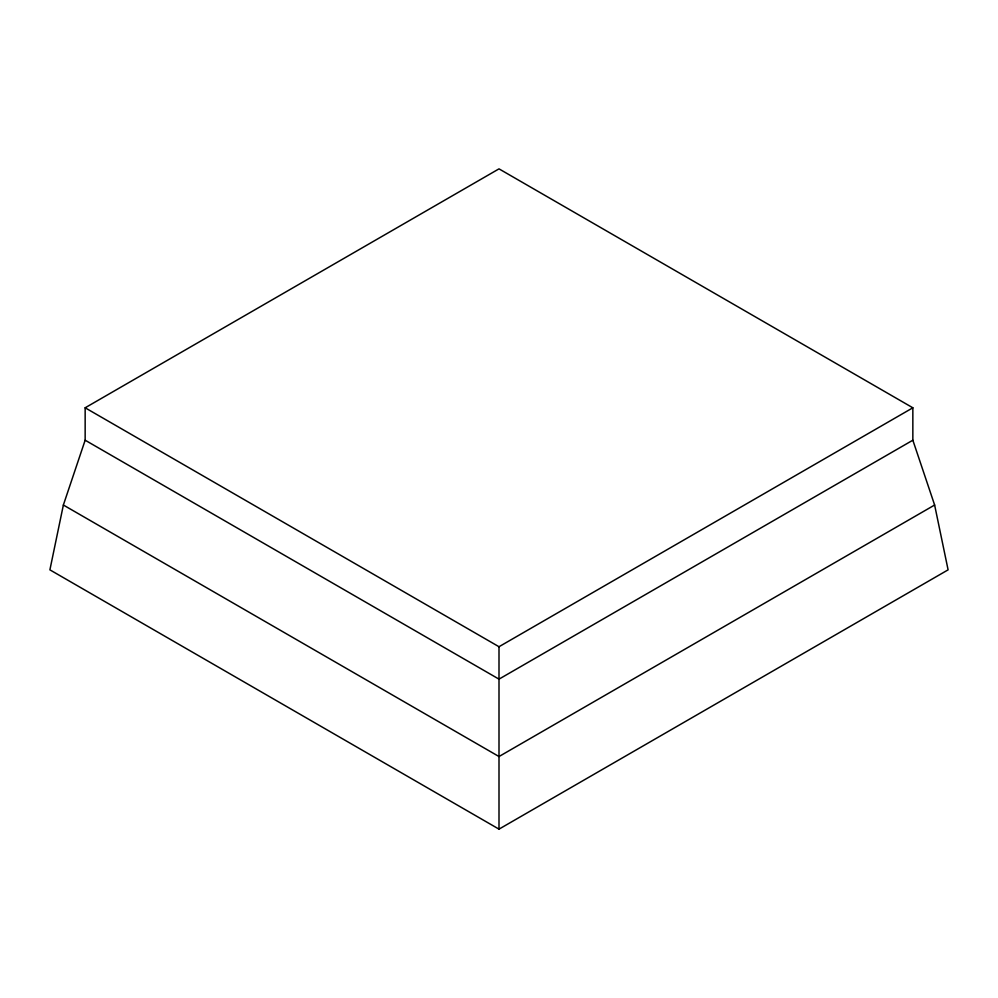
<?xml version="1.0" encoding="UTF-8"?>
<svg xmlns="http://www.w3.org/2000/svg" width="998" height="998" viewBox="0 0 998 998"><rect width="100%" height="100%" fill="white"/><g stroke="black" fill="none" stroke-linecap="round" stroke-linejoin="round"><path stroke-width="1.5" d="M63.373 505.025L49.9 569.846L499 829.138L948.1 569.846L934.627 505.025L912.846 440.205L912.846 407.795L499 168.862L85.154 407.795L85.154 440.205L63.373 505.025L499 756.534L934.627 505.025M85.154 407.795L499 646.729L912.846 407.795M912.846 440.205L499 679.139L85.154 440.205M499 646.729L499 829.138"/></g></svg>
